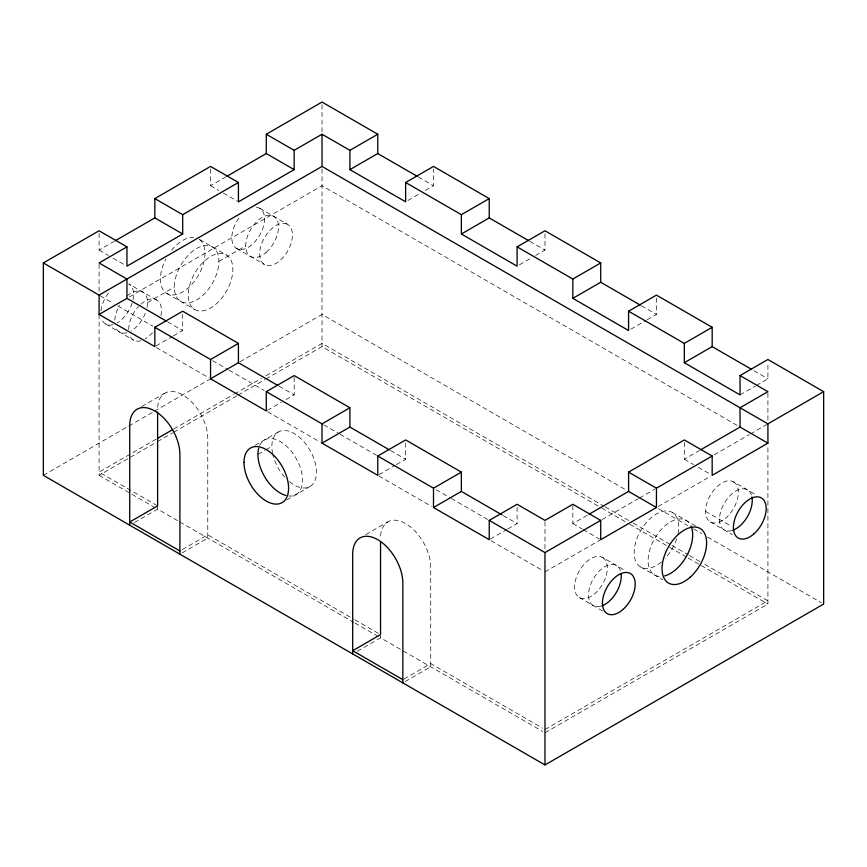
<?xml version="1.0" encoding="UTF-8"?>
<svg xmlns="http://www.w3.org/2000/svg" width="867" height="867" viewBox="0 0 867 867"><rect width="100%" height="100%" fill="white"/><g stroke="black" fill="none" stroke-linecap="round" stroke-linejoin="round"><path stroke-width="0.65" stroke-dasharray="4.33 3.25" d="M99.087 233.342L99.087 250.075L114.184 241.362M210.562 168.989L210.562 185.722L225.648 177.009M129.432 296.915L322.025 185.722L737.481 425.589M147.509 302.572L174.332 287.085M218.917 261.346L245.74 245.86M155.984 345.944L172.24 336.559M173.4 335.887L182.688 330.522L182.688 313.789M407.956 200.472L420.723 193.092M425.372 190.415L433.5 185.722L433.5 168.989M141.733 406.536L164.958 393.13M43.35 475.333L127.655 426.662M128.825 425.979L153.416 411.792M154.586 411.11L209.619 379.334M240.061 361.767L322.025 314.439L626.754 490.375M156.277 439.092L99.087 472.114L156.439 505.223M173.79 428.992L233.321 394.615M234.48 393.943L261.335 378.445M266.006 375.747L322.025 343.397L604.071 506.241M99.087 314.439L99.087 475.333L156.277 442.311M157.447 441.639L172.62 432.882M173.79 432.2L236.821 395.818M237.992 395.135L264.836 379.638M266.006 378.966L322.025 346.616L600.56 507.433M267.459 410.308L281.385 402.255M286.034 399.579L294.162 394.886L294.162 376.863M519.431 264.825L531.038 258.128M535.687 255.44L544.975 250.075L544.975 233.342M255.169 445.345L278.394 431.939M134.385 522.53L157.61 509.124L178.602 521.24M257.933 454.416L264.901 450.396M266.061 449.724L271.87 446.375M182.222 549.613L207.766 534.863L353.703 619.114M182.222 552.832L207.766 538.082L207.766 438.323A35.471 20.483 60 0 0 182.688 394.886A35.471 20.483 60 0 0 157.61 409.365M286.706 499.956L309.92 486.55M378.922 474.661L395.179 465.276M396.338 464.604L405.637 459.239L405.637 442.506M630.894 329.189L645.991 320.476M647.15 319.804L656.438 314.439L656.438 297.706M365.831 534.581L387.896 521.847M490.397 539.014L506.653 529.629M507.813 528.968L517.1 523.603L517.1 506.87M740.05 394.886L755.146 386.173M756.306 385.501L767.913 378.792L767.913 362.059M572.838 505.58L572.838 523.603L587.934 514.879M684.312 442.506L684.312 459.239L699.409 450.526M357.323 651.247L380.548 637.841L542.644 731.412M602.164 519.539L638.35 498.644M639.521 497.972L654.693 489.216M714.224 454.85L749.24 434.627M750.41 433.955L766.742 424.516M544.975 571.862L599.834 540.195M658.194 506.501L710.723 476.178M404.011 679.002L430.715 663.58L542.644 728.204M405.171 681.549L430.715 666.799L430.715 567.04A35.471 20.483 60 0 0 405.637 523.603A35.471 20.483 60 0 0 380.548 538.082M544.975 729.548L767.913 600.831L703.549 563.669M544.975 732.767L767.913 604.05L767.913 445.844M418.403 177.009L433.5 185.722M529.878 241.362L544.975 250.075M641.352 305.726L656.438 314.439M753.976 370.751L767.913 378.792M259.753 208.308L287.627 224.401A23.149 13.363 -60 0 1 280.279 260.263A23.149 13.363 -60 0 1 260.23 248.688A23.149 13.363 -60 0 1 287.627 224.401M733.515 481.824A23.149 13.363 -60 0 1 726.167 517.697A23.149 13.363 -60 0 1 706.117 506.122A23.149 13.363 -60 0 1 733.515 481.824L756.728 495.23M210.562 185.722L218.69 190.415M223.328 193.092L238.425 201.816M684.312 459.239L693.6 464.604M698.249 467.291L711.016 474.661M705.565 511.335L731.109 526.085M236.604 248.417L264.468 264.5M710.355 521.934L732.42 534.668M199.616 239.541L226.32 254.952A31.526 18.207 -60 0 1 216.327 303.797A31.526 18.207 -60 0 1 189.028 288.028A31.526 18.207 -60 0 1 226.32 254.952M672.207 512.386L695.432 525.792M658.4 508.636L687.694 525.554M693.557 528.935L701.761 533.682M707.624 537.063L821.309 602.695M605.242 506.913L632.162 522.454M633.333 523.126L670.776 544.747M671.947 545.43L688.333 554.88M689.503 555.563L702.378 562.997M601.731 508.105L628.651 523.646M629.821 524.318L668.435 546.622M669.606 547.294L687.163 557.427M688.333 558.099L700.037 564.861M701.208 565.533L767.913 604.05M99.087 250.075L108.375 255.44M113.024 258.128L125.791 265.497M572.838 523.603L582.125 528.968M583.285 529.629L599.541 539.014M166.93 293.48L194.793 309.562M640.68 566.996L662.746 579.73M156.645 300.015L128.782 283.932A23.149 13.363 -60 0 1 133.019 299.744M602.532 557.448A23.149 13.363 -60 0 1 595.196 593.31A23.149 13.363 -60 0 1 575.135 581.735A23.149 13.363 -60 0 1 602.532 557.448L625.757 570.854M167.591 321.809L182.688 330.522M279.066 386.173L294.162 394.886M390.54 450.526L405.637 459.239M503.174 515.551L517.1 523.603M100.258 295.81L113.133 303.233M117.814 305.943L152.917 326.209M212.61 360.672L227.815 369.45M228.986 370.133L264.099 390.399M323.781 424.863L338.997 433.641M340.167 434.313L376.451 455.262M436.134 489.725L450.179 497.831M451.349 498.503L487.622 519.452M156.428 347.548L209.099 377.947M267.61 411.738L320.27 442.137M378.792 475.918L431.452 506.328M491.134 540.791L542.634 570.519M105.622 324.03L133.485 340.124M579.373 597.547L602.598 610.964M354.863 619.786L380.548 634.622M99.087 475.333L155.269 507.769M179.772 521.923L353.703 622.333M354.863 623.005L378.218 636.486M767.913 393.011L767.913 423.844M544.975 521.717L544.975 549.884M380.548 635.695L380.548 637.841M322.025 104.766L322.025 133.171M322.025 168.989L322.025 346.616M157.61 505.905L157.61 509.124M99.087 264.294L99.087 293.794M256.361 207.256A23.149 13.363 -60 0 1 260.718 233.266A23.149 13.363 -60 0 1 235.64 247.756A23.149 13.363 -60 0 1 239.996 216.717M132.152 303.038A23.149 13.363 -60 0 1 117.197 322.882M112.959 324.692A23.149 13.363 -60 0 1 101.385 318.005M100.962 310.885A23.149 13.363 -60 0 1 109.014 292.331M199.443 239.52A31.526 18.207 -60 0 1 198.153 275.782A31.526 18.207 -60 0 1 167.374 293.718A31.526 18.207 -60 0 1 165.792 259.125M171.547 250.314A31.526 18.207 -60 0 1 193.84 237.439M661.272 562.033A31.526 18.207 -60 0 1 634.189 554.046A31.526 18.207 -60 0 1 658.703 512.776A31.526 18.207 -60 0 1 677.972 533.92M676.65 538.906A31.526 18.207 -60 0 1 664.978 558.543M272.628 453.474A31.526 18.207 60 0 1 291.897 432.33A31.526 18.207 60 0 1 316.412 473.599A31.526 18.207 60 0 1 289.329 481.586M284.734 477.132A31.526 18.207 60 0 1 272.899 454.698M140.833 304.252A23.149 13.363 -60 0 1 160.883 315.837M152.505 332.614A23.149 13.363 -60 0 1 145.071 338.975M140.833 340.774A23.149 13.363 -60 0 1 129.682 335.41M128.695 329.525A23.149 13.363 -60 0 1 138.406 306.647M126.896 296.211A23.149 13.363 -60 0 1 146.946 307.785M145.309 313.29A23.149 13.363 -60 0 1 131.134 330.934M126.896 332.733A23.149 13.363 -60 0 1 115.322 326.046M114.791 320.226A23.149 13.363 -60 0 1 119.559 305.336M659.234 576.468A31.526 18.207 -60 0 1 654.618 538.635A31.526 18.207 -60 0 1 689.688 523.711M600.647 606.25A23.149 13.363 -60 0 1 593.31 578.863A23.149 13.363 -60 0 1 620.707 571.516M731.629 530.637A23.149 13.363 -60 0 1 724.292 503.239A23.149 13.363 -60 0 1 751.678 495.902M259.634 445.54A31.526 18.207 60 0 1 295.994 458.188A31.526 18.207 60 0 1 288.754 496M266.353 252.221A23.149 13.363 -60 0 0 273.69 216.349A23.149 13.363 -60 0 0 246.293 240.647A23.149 13.363 -60 0 0 266.353 252.221M202.39 295.745A31.526 18.207 -60 0 0 212.382 246.911A31.526 18.207 -60 0 0 175.091 279.987A31.526 18.207 -60 0 0 202.39 295.745"/><path stroke-width="1.3" d="M349.9 150.327L349.9 169.629L405.637 201.816L405.637 182.504L461.363 214.68L461.363 233.992L517.1 266.169L517.1 246.857L572.838 279.044L572.838 298.346L628.575 330.522L628.575 311.22L684.312 343.397L684.312 362.709L740.05 394.886L740.05 375.574L767.913 359.491L823.65 391.667L823.65 604.05L544.975 764.943L43.35 475.333L43.35 262.95L99.087 230.774L126.95 246.857L126.95 266.169L182.688 233.992L182.688 214.68L238.425 182.504L238.425 201.816L294.162 169.629L294.162 150.327L322.025 134.233L349.9 150.327L377.763 134.233L377.763 153.546L417.244 176.337M115.344 240.69L154.825 217.899L154.825 198.597L210.562 166.41L238.425 182.504M226.818 176.337L266.288 153.546L266.288 134.233L322.025 102.057L377.763 134.233M126.95 246.857L99.087 262.95L126.95 279.044L126.95 298.346L166.431 321.137M43.35 262.95L99.087 295.127L322.025 166.421L767.913 423.844L823.65 391.667M99.087 295.127L99.087 314.439L126.95 298.346M349.9 169.629L377.763 153.546M99.087 314.439L154.825 346.616L154.825 327.303L182.688 311.22L238.425 343.397L238.425 362.709L277.906 385.501M405.637 182.504L433.5 166.41L489.237 198.597L489.237 217.899L528.718 240.69M154.825 327.303L210.562 359.491L238.425 343.397M461.363 214.68L489.237 198.597M210.562 359.491L210.562 378.792L238.425 362.709M461.363 233.992L489.237 217.899M157.447 438.42L172.62 429.664M210.562 378.792L266.288 410.969L266.288 391.667L294.162 375.574L349.9 407.75L349.9 427.063L389.381 449.854M517.1 246.857L544.975 230.774L600.712 262.95L600.712 282.263L640.182 305.054M266.288 391.667L322.025 423.844L349.9 407.75M572.838 279.044L600.712 262.95M322.025 423.844L322.025 443.156L349.9 427.063M572.838 298.346L600.712 282.263M322.025 443.156L377.763 475.333L377.763 456.02L405.637 439.937L461.363 472.114L461.363 491.416L502.004 514.879M628.575 311.22L656.438 295.127L712.175 327.303L712.175 346.616L751.656 369.407M377.763 456.02L433.5 488.208L461.363 472.114M684.312 343.397L712.175 327.303M433.5 488.208L433.5 507.509L461.363 491.416M684.312 362.709L712.175 346.616M433.5 507.509L489.237 539.686L489.237 520.384L517.1 504.291L544.975 520.384L572.838 504.291L600.712 520.384L600.712 539.686L656.438 507.509L656.438 488.208L712.175 456.02L712.175 475.333L767.913 443.156L767.913 423.844M589.094 514.218L628.575 491.416L628.575 472.114L684.312 439.937L712.175 456.02M700.569 449.854L740.05 427.063L767.913 443.156M489.237 520.384L544.975 552.561L600.712 520.384M740.05 375.574L767.913 391.667L740.05 407.75L740.05 427.063M266.288 134.233L294.162 150.327M266.288 153.546L294.162 169.629M154.825 198.597L182.688 214.68M628.575 472.114L656.438 488.208M154.825 217.899L182.688 233.992M628.575 491.416L656.438 507.509M179.903 550.957L129.736 521.988L157.61 505.905L157.61 412.053M402.841 679.674L352.685 650.705L380.548 634.622L380.548 542.103M544.975 552.561L544.975 764.943M402.841 682.882L402.841 583.133A35.471 20.483 60 0 0 377.763 539.686A35.471 20.483 60 0 0 352.685 554.176L352.685 653.924M322.025 134.233L322.025 166.421M179.903 554.176L179.903 454.416A35.471 20.483 60 0 0 154.825 410.98A35.471 20.483 60 0 0 129.736 425.459L129.736 525.207M690.977 525.987A31.526 18.207 -60 0 1 687.141 555.032A31.526 18.207 -60 0 1 664.61 575.926M621.119 573.705A23.149 13.363 -60 0 1 601.687 605.935M751.927 496.964A23.149 13.363 -60 0 1 732.669 530.311M286.002 495.48A31.526 18.207 60 0 1 258.691 448.196M623.059 609.403A23.149 13.363 -60 0 0 630.396 573.542A23.149 13.363 -60 0 0 603.009 597.829A23.149 13.363 -60 0 0 623.059 609.403M690.078 577.314A31.526 18.207 -60 0 0 700.07 528.469A31.526 18.207 -60 0 0 662.778 561.545A31.526 18.207 -60 0 0 690.078 577.314M754.041 533.779A23.149 13.363 -60 0 0 761.378 497.918A23.149 13.363 -60 0 0 733.981 522.205A23.149 13.363 -60 0 0 754.041 533.779M243.995 462.458A31.526 18.207 60 0 0 277.44 504.063A31.526 18.207 60 0 0 277.44 459.477A31.526 18.207 60 0 0 243.995 462.458"/></g></svg>
